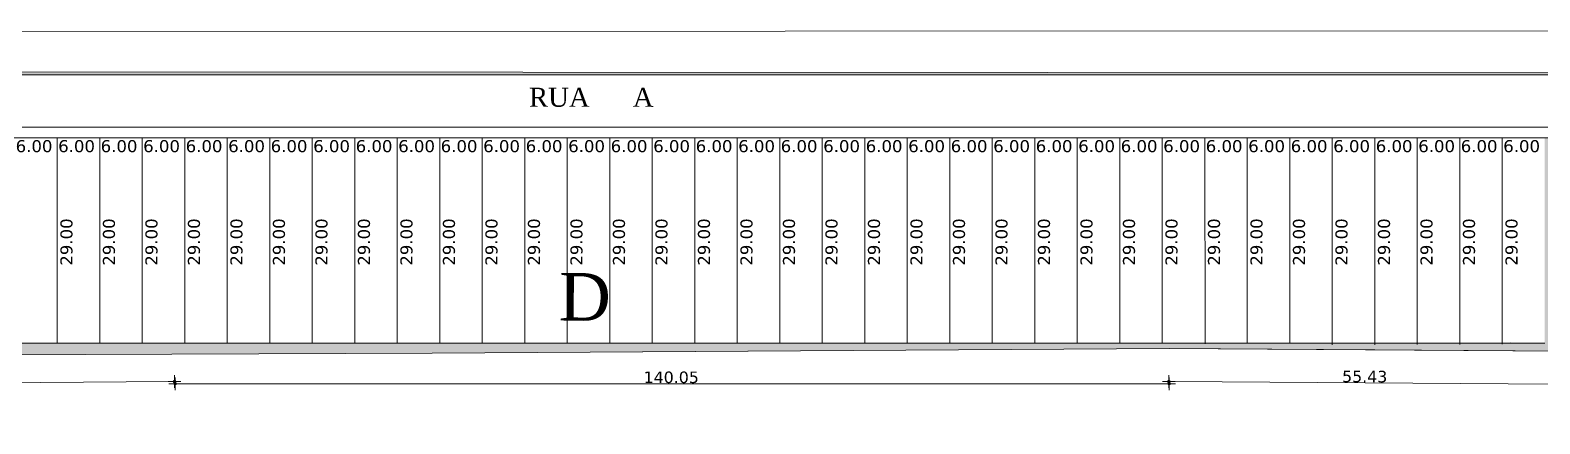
# Model space of a CAD drawing. Header units: centimetres. Extents: x 429547 to 433218, y 9613176 to 9615382.
# Drawn here: x 432302.2 to 432515.3, y 9614626.9 to 9614682.4 of the extents above; entities that cross this region are included whole.
import ezdxf
from ezdxf.enums import TextEntityAlignment as Align

# ---------------------------------------------------------------- set-up
doc = ezdxf.new("R2010")
doc.units = ezdxf.units.CM
doc.header["$LTSCALE"] = 0.05
for name, color, linetype, lineweight in [('AREAS', 6, 'Continuous', 20), ('DIM NOVO', 4, 'Continuous', 20), ('p vista', 1, 'Continuous', 50)]:
    doc.layers.add(name, color=color, linetype=linetype, lineweight=lineweight)
for name, color, linetype in [('Cotas', 4, 'Continuous'), ('DIM', 7, 'Continuous'), ('Hachura', 252, 'Continuous'), ('PENA-02', 2, 'Continuous')]:
    doc.layers.add(name, color=color, linetype=linetype)
doc.styles.add('LEALTÀ PADRÃO', font='verdana.ttf')
doc.styles.add('style1', font='times.ttf')
pattern_1 = [(0, (0, 500), (0.635, 0.635), [0.3175, -0.9525]), (90, (0.15875, 499.84125), (-0.635, 0.635), [0.3175, -0.9525])]

msp = doc.modelspace()

# ---------------------------------------------------------------- hatches: boundary and pattern name
at = {"layer": 'Hachura', "linetype": 'Continuous', "lineweight": 0, "true_color": 0x139b48}
h = msp.add_hatch(dxfattribs=at)
h.set_pattern_fill('CROSS', color=114, scale=0.1)
h.set_pattern_definition(pattern_1)
h.paths.add_polyline_path([(432547.609, 9614676.374), (432547.609, 9614676.14), (430995.542, 9614676.215), (430995.543, 9614677.372)])
h = msp.add_hatch(dxfattribs=at)
h.set_pattern_fill('CROSS', color=114, scale=0.1)
h.set_pattern_definition(pattern_1)
h.paths.add_polyline_path([(432256.614, 9614667.262, 0.2373256), (432254.011, 9614665.022, -0.6859907), (432237.218, 9614665.021, 0.23732), (432234.615, 9614667.261), (432234.615, 9614638.261), (431987.787, 9614638.26), (431987.787, 9614635.465), (432358.942, 9614636.882), (432410.966, 9614637.21), (432462.991, 9614637.537), (432492.025, 9614637.335), (432518.421, 9614637.151), (432519.317, 9614638.285), (432545.589, 9614667.263), (432516.028, 9614667.263), (432516.028, 9614638.263), (432256.615, 9614638.261)])

# ---------------------------------------------------------------- linework, layer by layer
at = {"layer": 'AREAS', "color": 7, "linetype": 'Continuous', "lineweight": 9}
for p, q in [((432547.609, 9614676.374, -1.124), (430995.543, 9614677.372, -1.124)), ((430995.542, 9614676.215, -1.124), (432547.609, 9614676.14, -1.124)), ((432256.615, 9614638.261), (432516.028, 9614638.263)), ((432358.942, 9614636.882), (431946.132, 9614635.306)), ((432410.966, 9614637.21), (432358.942, 9614636.882)), ((432462.991, 9614637.537), (432410.966, 9614637.21)), ((432492.025, 9614637.335), (432462.991, 9614637.537)), ((432518.421, 9614637.151), (432492.025, 9614637.335))]:
    msp.add_line(p, q, dxfattribs=at)
at = {"layer": 'Cotas', "color": 251, "lineweight": 0, "true_color": 0x636466}
for p, q in [((432512.075, 9614638.268), (432511.181, 9614638.316)), ((432321.693, 9614632.847), (432323.485, 9614632.86)), ((432323.581, 9614632.55), (432321.789, 9614632.55)), ((432322.589, 9614632.853), (432322.582, 9614633.749)), ((432322.589, 9614632.853), (432322.595, 9614631.957)), ((432322.685, 9614632.55), (432322.685, 9614633.446)), ((432322.685, 9614632.55), (432322.685, 9614631.654)), ((432463.854, 9614632.847), (432462.062, 9614632.86)), ((432462.095, 9614632.55), (432463.887, 9614632.55)), ((432462.958, 9614632.854), (432462.952, 9614631.958)), ((432462.958, 9614632.854), (432462.965, 9614633.75)), ((432462.991, 9614632.55), (432462.991, 9614633.446)), ((432462.991, 9614632.55), (432462.991, 9614631.654))]:
    msp.add_line(p, q, dxfattribs=at)
for centre in [(432322.589, 9614632.853), (432322.685, 9614632.55), (432462.958, 9614632.854), (432462.991, 9614632.55)]:
    msp.add_circle(centre, 0.179, dxfattribs=at)
at = {"layer": 'DIM NOVO', "color": 251, "linetype": 'Continuous', "lineweight": 0, "true_color": 0x636466}
for p, q in [((430996.291, 9614681.745), (432770.63, 9614682.428)), ((432321.789, 9614632.848), (431497.185, 9614626.898)), ((432462.191, 9614632.55), (432323.485, 9614632.55)), ((432463.758, 9614632.848), (432517.588, 9614632.472))]:
    msp.add_line(p, q, dxfattribs=at)
at = {"layer": 'p vista', "color": 7, "linetype": 'Continuous', "lineweight": 9}
for p, q in [((430995.543, 9614677.372, -1.124), (432620.791, 9614676.336, -1.124)), ((430995.542, 9614676.215, -1.124), (432547.609, 9614676.14)), ((432256.614, 9614668.762), (432547.026, 9614668.763)), ((432256.614, 9614667.262), (432545.721, 9614667.263)), ((432306.028, 9614638.262), (432306.027, 9614667.262)), ((432312.028, 9614638.262), (432312.027, 9614667.262)), ((432318.028, 9614638.262), (432318.027, 9614667.262)), ((432324.028, 9614638.262), (432324.027, 9614667.262)), ((432330.028, 9614638.262), (432330.027, 9614667.262)), ((432336.028, 9614638.262), (432336.027, 9614667.262)), ((432342.028, 9614638.262), (432342.027, 9614667.262)), ((432348.028, 9614638.262), (432348.027, 9614667.262)), ((432354.028, 9614638.262), (432354.027, 9614667.262)), ((432360.028, 9614638.262), (432360.027, 9614667.262)), ((432366.028, 9614638.262), (432366.027, 9614667.262)), ((432372.028, 9614638.262), (432372.027, 9614667.262)), ((432378.028, 9614638.262), (432378.027, 9614667.262)), ((432384.028, 9614638.262), (432384.027, 9614667.262)), ((432390.028, 9614638.262), (432390.027, 9614667.262)), ((432396.028, 9614638.262), (432396.027, 9614667.262)), ((432402.028, 9614638.262), (432402.027, 9614667.262)), ((432408.028, 9614638.262), (432408.027, 9614667.262)), ((432414.028, 9614638.288), (432414.027, 9614667.262)), ((432420.028, 9614638.262), (432420.027, 9614667.262)), ((432426.028, 9614638.262), (432426.027, 9614667.262)), ((432432.028, 9614638.262), (432432.027, 9614667.262)), ((432438.028, 9614638.281), (432438.027, 9614667.262)), ((432444.028, 9614638.262), (432444.027, 9614667.262)), ((432450.028, 9614638.262), (432450.027, 9614667.262)), ((432456.028, 9614638.262), (432456.027, 9614667.262)), ((432462.028, 9614638.342), (432462.027, 9614667.262)), ((432468.094, 9614638.166, 0.559), (432468.027, 9614667.262)), ((432474.028, 9614638.263), (432474.027, 9614667.263)), ((432480.028, 9614638.263), (432480.027, 9614667.263)), ((432486.028, 9614638.027), (432486.027, 9614667.263)), ((432492.028, 9614638.052), (432492.027, 9614667.263)), ((432498.028, 9614638.078), (432498.027, 9614667.263)), ((432504.028, 9614638.103), (432504.027, 9614667.263)), ((432510.028, 9614638.129), (432510.027, 9614667.263)), ((432462.991, 9614637.537, -1.124), (432358.942, 9614636.882, -1.124)), ((432518.421, 9614637.151, -1.124), (432462.991, 9614637.537, -1.124))]:
    msp.add_line(p, q, dxfattribs=at)

# ---------------------------------------------------------------- texts
at = {"layer": 'DIM', "color": 7, "linetype": 'Continuous', "lineweight": 9, "style": 'LEALTÀ PADRÃO'}
for p in [(432300.161, 9614665.221), (432306.161, 9614665.221), (432312.161, 9614665.222), (432318.161, 9614665.222), (432324.161, 9614665.222), (432330.161, 9614665.222), (432336.161, 9614665.221), (432342.161, 9614665.221), (432348.161, 9614665.221), (432354.161, 9614665.221), (432360.161, 9614665.221), (432366.161, 9614665.222), (432372.161, 9614665.222), (432378.161, 9614665.222), (432384.161, 9614665.222), (432390.161, 9614665.222), (432396.161, 9614665.222), (432402.161, 9614665.222), (432408.161, 9614665.222), (432414.161, 9614665.222), (432420.161, 9614665.222), (432426.161, 9614665.222), (432432.161, 9614665.222), (432438.161, 9614665.222), (432444.161, 9614665.222), (432450.161, 9614665.222), (432456.161, 9614665.222), (432462.161, 9614665.222), (432468.161, 9614665.222), (432474.161, 9614665.222), (432480.161, 9614665.222), (432486.161, 9614665.222), (432492.161, 9614665.222), (432498.161, 9614665.222), (432504.161, 9614665.222), (432510.161, 9614665.222)]:
    msp.add_text('6.00', height=1.7, dxfattribs=at).set_placement(p)
for p in [(432308.175, 9614649.204), (432314.175, 9614649.204), (432320.175, 9614649.204), (432326.175, 9614649.204), (432332.175, 9614649.204), (432338.175, 9614649.204), (432344.175, 9614649.204), (432350.175, 9614649.204), (432356.175, 9614649.204), (432362.175, 9614649.203), (432368.175, 9614649.204), (432374.175, 9614649.204), (432380.175, 9614649.204), (432386.175, 9614649.204), (432392.175, 9614649.204), (432398.175, 9614649.204), (432404.175, 9614649.204), (432410.175, 9614649.204), (432416.175, 9614649.204), (432422.175, 9614649.204), (432428.175, 9614649.204), (432434.175, 9614649.204), (432440.175, 9614649.204), (432446.175, 9614649.204), (432452.175, 9614649.204), (432458.175, 9614649.204), (432464.175, 9614649.204), (432470.175, 9614649.204), (432476.175, 9614649.205), (432482.175, 9614649.204), (432488.175, 9614649.204), (432494.175, 9614649.204), (432500.175, 9614649.204), (432506.175, 9614649.204), (432512.175, 9614649.204)]:
    msp.add_text('29.00', height=1.7, rotation=90, dxfattribs=at).set_placement(p)
at = {"layer": 'DIM NOVO', "color": 251, "linetype": 'Continuous', "lineweight": 0, "true_color": 0x636466, "style": 'LEALTÀ PADRÃO'}
msp.add_text('140.05', height=1.625, dxfattribs=at).set_placement((432388.807, 9614632.65))
msp.add_text('55.43', height=1.625, rotation=359.60014, dxfattribs=at).set_placement((432487.408, 9614632.784))
at = {"layer": 'PENA-02', "color": 7, "lineweight": 9, "style": 'style1'}
for s, height, rotation, p in [('RUA      A  ', 2.68809, 359.97667, (432382.434, 9614672.955)), ('RUA      A  ', 2.68809, 359.97667, (432382.434, 9614672.955)), ('D', 6.72, 359.44003, (432380.514, 9614644.792))]:
    msp.add_text(s, height=height, rotation=rotation, dxfattribs=at).set_placement(p, align=Align.MIDDLE)

doc.saveas('drawing.dxf')
